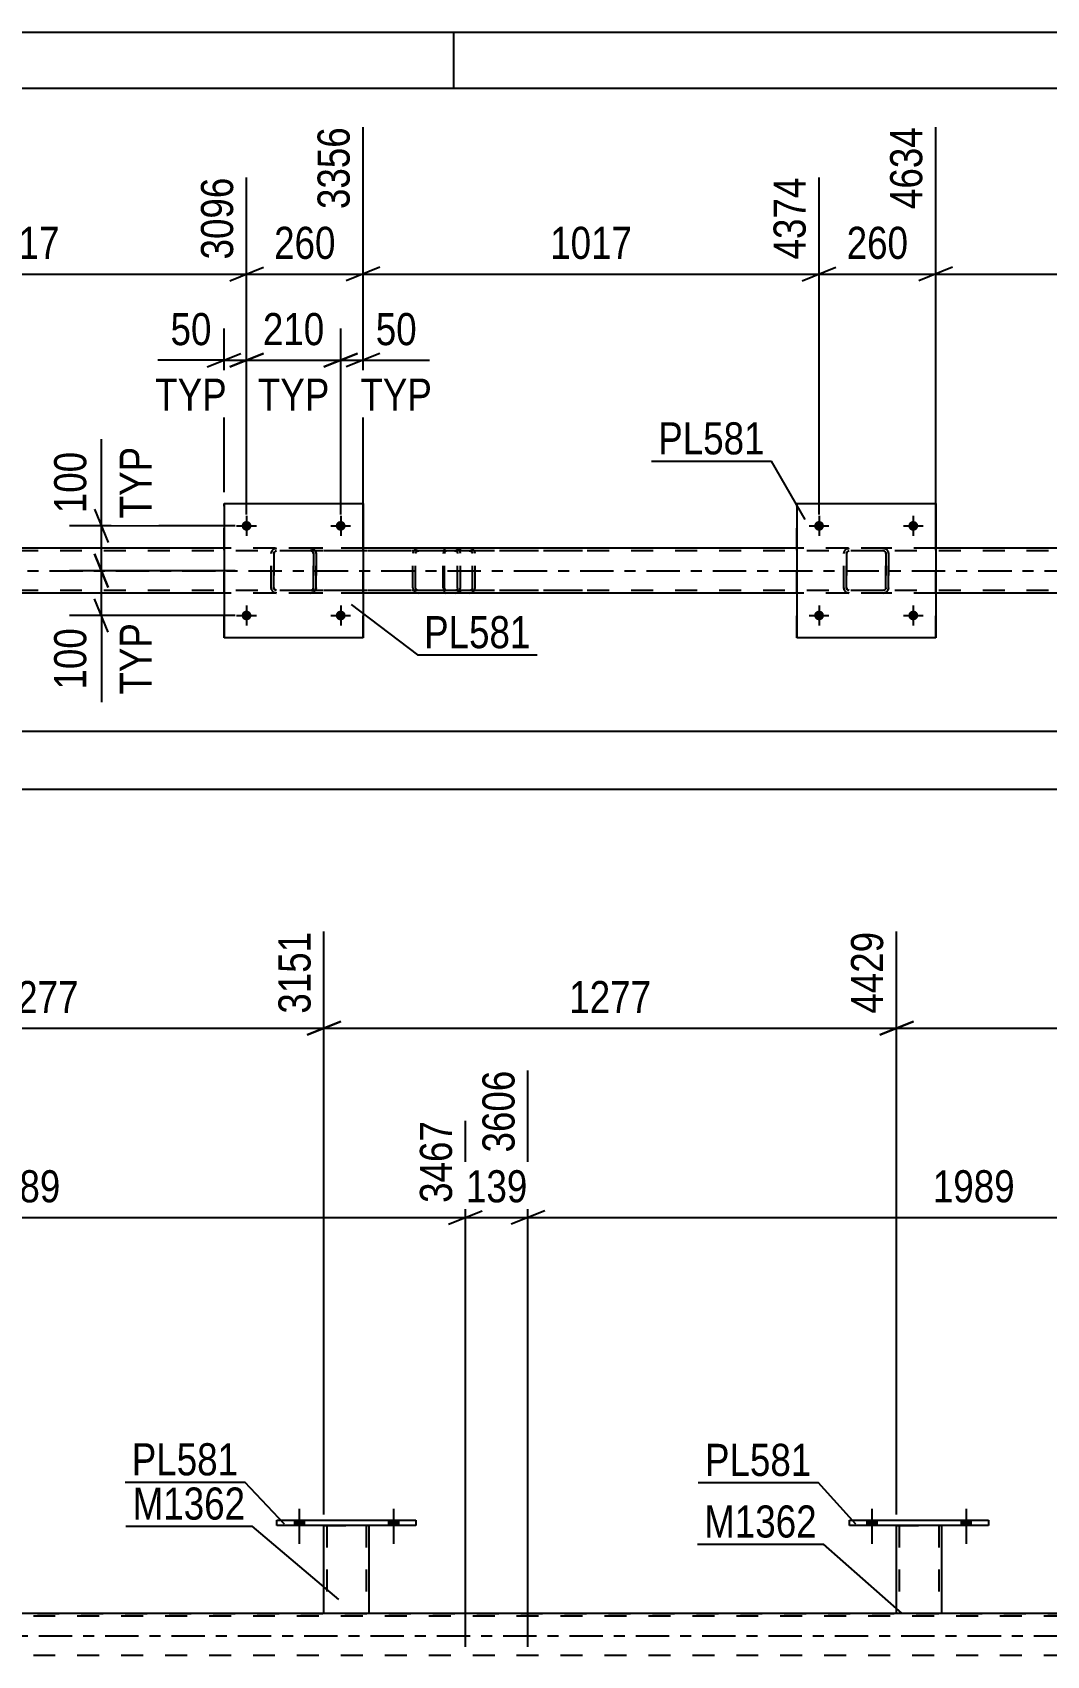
# Model space of a CAD drawing. Header units: millimetres. Extents: x 0 to 841, y 0 to 594.
# Drawn here: x 173.4 to 263.9, y 449.1 to 594 of the extents above; entities that cross this region are included whole.
import ezdxf

# ---------------------------------------------------------------- set-up
doc = ezdxf.new("R2010")
doc.units = ezdxf.units.MM
doc.linetypes.add('DXK_LINE_DOT2', pattern=[3.9198, 1.9599, -1.9599])
doc.linetypes.add('DXK_LINE_DOT3', pattern=[5.9187, 2.979, -0.9799, 0.9799, -0.9799])
doc.styles.add('Arial Narrow', font='ARIALN.TTF', dxfattribs={"height": 0.2})

# ---------------------------------------------------------------- blocks, each defined once
blk = doc.blocks.new('Unknown-247343265-1137')
at = {"color": 5, "linetype": 'Continuous'}
for p, q in [((841, 594), (0, 594)), ((211, 589), (211, 594)), ((836, 589), (5, 589))]:
    blk.add_line(p, q, dxfattribs=at)
blk = doc.blocks.new('Part-247343265-34369 - 2302')
at = {"color": 7, "linetype": 'DXK_LINE_DOT2'}
for p, q in [((211.08, 547.96), (196.09, 547.96)), ((211.08, 547.72), (196.09, 547.72)), ((207.37, 547.65), (207.34, 547.48)), ((207.38, 547.66), (207.37, 547.65)), ((207.61, 547.57), (207.67, 547.65)), ((207.85, 547.96), (207.65, 547.92)), ((207.67, 547.65), (207.75, 547.7)), ((207.75, 547.7), (207.85, 547.72)), ((211.28, 547.92), (211.08, 547.96)), ((211.08, 547.72), (211.18, 547.7)), ((211.18, 547.7), (211.26, 547.65)), ((211.26, 547.65), (211.32, 547.57)), ((211.56, 547.65), (211.55, 547.66)), ((211.59, 547.48), (211.56, 547.65)), ((207.34, 544.44), (207.34, 547.48)), ((207.59, 547.48), (207.61, 547.57)), ((207.59, 544.44), (207.59, 547.48)), ((211.32, 547.57), (211.34, 547.48)), ((211.34, 544.44), (211.34, 547.48)), ((211.59, 544.44), (211.59, 547.48)), ((211.08, 544.2), (196.09, 544.2)), ((211.08, 543.96), (196.09, 543.96)), ((207.34, 544.44), (207.38, 544.26)), ((207.61, 544.35), (207.59, 544.44)), ((207.67, 544.27), (207.61, 544.35)), ((207.65, 544), (207.85, 543.96)), ((207.75, 544.22), (207.67, 544.27)), ((207.85, 544.2), (207.75, 544.22)), ((211.18, 544.22), (211.08, 544.2)), ((211.08, 543.96), (211.28, 544)), ((211.26, 544.27), (211.18, 544.22)), ((211.32, 544.35), (211.26, 544.27)), ((211.34, 544.44), (211.32, 544.35)), ((211.55, 544.26), (211.59, 544.44))]:
    blk.add_line(p, q, dxfattribs=at)
for centre, start, end in [((207.83, 547.46), 110.7583, 155.68), ((211.1, 547.46), 24.32, 69.2417), ((207.83, 544.46), 204.32, 249.2417), ((211.1, 544.46), 290.7583, 335.68)]:
    blk.add_arc(centre, 0.496, start, end, dxfattribs=at)
blk = doc.blocks.new('Part-247343265-34378 - 2302')
at = {"color": 7, "linetype": 'DXK_LINE_DOT2'}
for p, q in [((210.07, 547.66), (210.05, 547.48)), ((210.13, 547.82), (210.07, 547.66)), ((210.21, 547.92), (210.13, 547.82)), ((210.19, 547.57), (210.22, 547.65)), ((210.32, 547.96), (210.21, 547.92)), ((210.22, 547.65), (210.26, 547.7)), ((210.26, 547.7), (210.32, 547.72)), ((222.47, 547.96), (210.32, 547.96)), ((222.47, 547.72), (210.32, 547.72)), ((211.59, 547.72), (211.59, 547.96)), ((212.6, 547.92), (212.41, 547.96)), ((212.41, 547.72), (212.5, 547.7)), ((212.5, 547.7), (212.59, 547.65)), ((212.59, 547.65), (212.64, 547.57)), ((212.88, 547.65), (212.87, 547.66)), ((212.91, 547.48), (212.88, 547.65)), ((210.05, 544.44), (210.05, 547.48)), ((210.18, 547.48), (210.19, 547.57)), ((210.18, 544.44), (210.18, 547.48)), ((212.64, 547.57), (212.66, 547.48)), ((212.66, 544.44), (212.66, 547.48)), ((212.91, 544.44), (212.91, 547.48)), ((210.05, 544.44), (210.07, 544.26)), ((210.07, 544.26), (210.13, 544.1)), ((210.13, 544.1), (210.21, 544)), ((210.19, 544.35), (210.18, 544.44)), ((210.22, 544.27), (210.19, 544.35)), ((210.21, 544), (210.32, 543.96)), ((210.26, 544.22), (210.22, 544.27)), ((210.32, 544.2), (210.26, 544.22)), ((222.47, 544.2), (210.32, 544.2)), ((222.47, 543.96), (210.32, 543.96)), ((211.59, 543.96), (211.59, 544.2)), ((212.5, 544.22), (212.41, 544.2)), ((212.41, 543.96), (212.6, 544)), ((212.59, 544.27), (212.5, 544.22)), ((212.64, 544.35), (212.59, 544.27)), ((212.66, 544.44), (212.64, 544.35)), ((212.87, 544.26), (212.91, 544.44))]:
    blk.add_line(p, q, dxfattribs=at)
for centre, start, end in [((212.42, 547.47), 23.8494, 68.8059), ((212.42, 544.46), 291.1941, 336.1506)]:
    blk.add_arc(centre, 0.492, start, end, dxfattribs=at)
blk = doc.blocks.new('Part-247343265-34474 - 2302')
at = {"color": 7, "linetype": 'DXK_LINE_DOT2'}
for p, q in [((245.79, 547.48), (245.83, 547.66)), ((245.83, 547.66), (245.79, 547.48)), ((246.05, 547.57), (246.1, 547.65)), ((246.1, 547.65), (246.05, 547.57)), ((246.09, 547.92), (246.27, 547.96)), ((246.27, 547.96), (246.09, 547.92)), ((246.18, 547.7), (246.1, 547.65)), ((246.27, 547.72), (246.18, 547.7)), ((249.31, 547.96), (246.27, 547.96)), ((249.31, 547.72), (246.27, 547.72)), ((249.31, 547.96), (249.5, 547.92)), ((249.5, 547.92), (249.31, 547.96)), ((249.41, 547.7), (249.31, 547.72)), ((249.41, 547.7), (249.48, 547.65)), ((249.48, 547.65), (249.54, 547.57)), ((249.54, 547.57), (249.48, 547.65)), ((249.76, 547.66), (249.79, 547.48)), ((249.79, 547.48), (249.76, 547.66)), ((245.79, 544.44), (245.79, 547.48)), ((245.79, 547.48), (245.79, 547.48)), ((245.79, 544.44), (245.79, 547.48)), ((246.03, 547.48), (246.05, 547.57)), ((246.05, 547.57), (246.03, 547.48)), ((246.03, 544.44), (246.03, 547.48)), ((246.03, 547.48), (246.03, 547.48)), ((246.03, 547.48), (246.03, 544.44)), ((249.54, 547.57), (249.55, 547.48)), ((249.55, 547.48), (249.54, 547.57)), ((249.55, 544.44), (249.55, 547.48)), ((249.55, 547.48), (249.55, 547.48)), ((249.55, 547.48), (249.55, 544.44)), ((249.79, 544.44), (249.79, 547.48)), ((249.79, 547.48), (249.79, 547.48)), ((249.79, 547.48), (249.79, 544.44)), ((245.79, 544.44), (245.79, 544.44)), ((245.83, 544.26), (245.79, 544.44)), ((245.79, 544.44), (245.83, 544.26)), ((246.03, 544.44), (246.03, 544.44)), ((246.05, 544.35), (246.03, 544.44)), ((246.03, 544.44), (246.05, 544.35)), ((246.1, 544.27), (246.05, 544.35)), ((246.05, 544.35), (246.1, 544.27)), ((246.27, 543.96), (246.09, 544)), ((246.09, 544), (246.27, 543.96)), ((246.18, 544.22), (246.1, 544.27)), ((246.27, 544.2), (246.18, 544.22)), ((249.31, 544.2), (246.27, 544.2)), ((249.31, 543.96), (246.27, 543.96)), ((249.41, 544.22), (249.31, 544.2)), ((249.5, 544), (249.31, 543.96)), ((249.31, 543.96), (249.5, 544)), ((249.48, 544.27), (249.41, 544.22)), ((249.54, 544.35), (249.48, 544.27)), ((249.48, 544.27), (249.54, 544.35)), ((249.55, 544.44), (249.54, 544.35)), ((249.54, 544.35), (249.55, 544.44)), ((249.55, 544.44), (249.55, 544.44)), ((249.79, 544.44), (249.76, 544.26)), ((249.76, 544.26), (249.79, 544.44)), ((249.79, 544.44), (249.79, 544.44))]:
    blk.add_line(p, q, dxfattribs=at)
at = {"color": 7, "linetype": 'DXK_LINE_DOT3'}
blk.add_line((247.79, 545.96), (247.79, 545.96), dxfattribs=at)
at = {"color": 7, "linetype": 'DXK_LINE_DOT2'}
for centre, start, end in [((246.27, 547.48), 112.5, 157.5), ((246.27, 547.48), 112.5, 157.5), ((249.31, 547.48), 22.5, 67.5), ((249.31, 547.48), 22.5, 67.5), ((246.27, 544.44), 202.5, 247.5), ((246.27, 544.44), 202.5, 247.5), ((249.31, 544.44), 292.5, 337.5), ((249.31, 544.44), 292.5, 337.5)]:
    blk.add_arc(centre, 0.48, start, end, dxfattribs=at)
blk = doc.blocks.new('Part-247343265-34475 - 2302')
at = {"color": 2, "linetype": 'Continuous'}
for p, q in [((241.59, 551.96), (241.59, 539.96)), ((241.59, 551.96), (253.99, 551.96)), ((253.99, 551.96), (253.99, 539.96)), ((253.99, 539.96), (241.59, 539.96))]:
    blk.add_line(p, q, dxfattribs=at)
at = {"color": 7, "linetype": 'DXK_LINE_DOT2'}
for p, q in [((241.59, 539.96), (241.59, 551.96)), ((253.99, 539.96), (253.99, 551.96))]:
    blk.add_line(p, q, dxfattribs=at)
blk = doc.blocks.new('Part-247343265-34476 - 2302')
at = {"color": 7, "linetype": 'DXK_LINE_DOT2'}
for p, q in [((194.71, 547.48), (194.75, 547.66)), ((194.75, 547.66), (194.71, 547.48)), ((194.97, 547.57), (195.02, 547.65)), ((195.02, 547.65), (194.97, 547.57)), ((195.01, 547.92), (195.19, 547.96)), ((195.19, 547.96), (195.01, 547.92)), ((195.1, 547.7), (195.02, 547.65)), ((195.19, 547.72), (195.1, 547.7)), ((198.23, 547.96), (195.19, 547.96)), ((198.23, 547.72), (195.19, 547.72)), ((198.23, 547.96), (198.42, 547.92)), ((198.42, 547.92), (198.23, 547.96)), ((198.32, 547.7), (198.23, 547.72)), ((198.32, 547.7), (198.4, 547.65)), ((198.4, 547.65), (198.45, 547.57)), ((198.45, 547.57), (198.4, 547.65)), ((198.68, 547.66), (198.71, 547.48)), ((198.71, 547.48), (198.68, 547.66)), ((194.71, 544.44), (194.71, 547.48)), ((194.71, 547.48), (194.71, 547.48)), ((194.71, 544.44), (194.71, 547.48)), ((194.95, 547.48), (194.97, 547.57)), ((194.97, 547.57), (194.95, 547.48)), ((194.95, 544.44), (194.95, 547.48)), ((194.95, 547.48), (194.95, 547.48)), ((194.95, 547.48), (194.95, 544.44)), ((198.45, 547.57), (198.47, 547.48)), ((198.47, 547.48), (198.45, 547.57)), ((198.47, 544.44), (198.47, 547.48)), ((198.47, 547.48), (198.47, 547.48)), ((198.47, 547.48), (198.47, 544.44)), ((198.71, 544.44), (198.71, 547.48)), ((198.71, 547.48), (198.71, 547.48)), ((198.71, 547.48), (198.71, 544.44)), ((194.71, 544.44), (194.71, 544.44)), ((194.75, 544.26), (194.71, 544.44)), ((194.71, 544.44), (194.75, 544.26)), ((194.95, 544.44), (194.95, 544.44)), ((194.97, 544.35), (194.95, 544.44)), ((194.95, 544.44), (194.97, 544.35)), ((195.02, 544.27), (194.97, 544.35)), ((194.97, 544.35), (195.02, 544.27)), ((195.19, 543.96), (195.01, 544)), ((195.01, 544), (195.19, 543.96)), ((195.1, 544.22), (195.02, 544.27)), ((195.19, 544.2), (195.1, 544.22)), ((198.23, 544.2), (195.19, 544.2)), ((198.23, 543.96), (195.19, 543.96)), ((198.32, 544.22), (198.23, 544.2)), ((198.42, 544), (198.23, 543.96)), ((198.23, 543.96), (198.42, 544)), ((198.4, 544.27), (198.32, 544.22)), ((198.45, 544.35), (198.4, 544.27)), ((198.4, 544.27), (198.45, 544.35)), ((198.47, 544.44), (198.45, 544.35)), ((198.45, 544.35), (198.47, 544.44)), ((198.47, 544.44), (198.47, 544.44)), ((198.71, 544.44), (198.68, 544.26)), ((198.68, 544.26), (198.71, 544.44)), ((198.71, 544.44), (198.71, 544.44))]:
    blk.add_line(p, q, dxfattribs=at)
at = {"color": 7, "linetype": 'DXK_LINE_DOT3'}
blk.add_line((196.71, 545.96), (196.71, 545.96), dxfattribs=at)
at = {"color": 7, "linetype": 'DXK_LINE_DOT2'}
for centre, start, end in [((195.19, 547.48), 112.5, 157.5), ((195.19, 547.48), 112.5, 157.5), ((198.23, 547.48), 22.5, 67.5), ((198.23, 547.48), 22.5, 67.5), ((195.19, 544.44), 202.5, 247.5), ((195.19, 544.44), 202.5, 247.5), ((198.23, 544.44), 292.5, 337.5), ((198.23, 544.44), 292.5, 337.5)]:
    blk.add_arc(centre, 0.48, start, end, dxfattribs=at)
blk = doc.blocks.new('Part-247343265-34477 - 2302')
at = {"color": 2, "linetype": 'Continuous'}
for p, q in [((190.51, 551.96), (190.51, 539.96)), ((190.51, 551.96), (202.91, 551.96)), ((202.91, 551.96), (202.91, 539.96)), ((202.91, 539.96), (190.51, 539.96))]:
    blk.add_line(p, q, dxfattribs=at)
at = {"color": 7, "linetype": 'DXK_LINE_DOT2'}
for p, q in [((190.51, 539.96), (190.51, 551.96)), ((202.91, 539.96), (202.91, 551.96))]:
    blk.add_line(p, q, dxfattribs=at)
blk = doc.blocks.new('Part-247343265-34483 - 2302')
at = {"color": 7, "linetype": 'DXK_LINE_DOT2'}
for p, q in [((789.32, 547.72), (127.58, 547.72)), ((202.91, 547.96), (190.51, 547.96)), ((253.99, 547.96), (241.59, 547.96)), ((789.32, 544.2), (127.58, 544.2)), ((202.91, 543.96), (190.51, 543.96)), ((253.99, 543.96), (241.59, 543.96))]:
    blk.add_line(p, q, dxfattribs=at)
at = {"color": 2, "linetype": 'Continuous'}
for p, q in [((190.51, 547.96), (151.83, 547.96)), ((241.59, 547.96), (202.91, 547.96)), ((292.67, 547.96), (253.99, 547.96)), ((190.51, 543.96), (151.83, 543.96)), ((241.59, 543.96), (202.91, 543.96)), ((292.67, 543.96), (253.99, 543.96))]:
    blk.add_line(p, q, dxfattribs=at)
at = {"color": 7, "linetype": 'DXK_LINE_DOT3'}
blk.add_line((127.58, 545.96), (789.32, 545.96), dxfattribs=at)
blk = doc.blocks.new('Bolt-247343265-34515 - 2302')
at = {"linetype": 'Continuous'}
for points in [[(244.03, 541.96, -1), (243.15, 541.96, -1)], [(252.43, 541.96, -1), (251.55, 541.96, -1)]]:
    blk.add_hatch(color=1, dxfattribs=at).paths.add_polyline_path(points)
at = {"color": 1, "linetype": 'Continuous'}
for p, q in [((242.71, 541.96), (244.47, 541.96)), ((243.59, 542.84), (243.59, 541.08)), ((251.11, 541.96), (252.87, 541.96)), ((251.99, 542.84), (251.99, 541.08))]:
    blk.add_line(p, q, dxfattribs=at)
blk = doc.blocks.new('Bolt-247343265-34516 - 2302')
at = {"linetype": 'Continuous'}
for points in [[(244.03, 549.96, -1), (243.15, 549.96, -1)], [(252.43, 549.96, -1), (251.55, 549.96, -1)]]:
    blk.add_hatch(color=1, dxfattribs=at).paths.add_polyline_path(points)
at = {"color": 1, "linetype": 'Continuous'}
for p, q in [((243.59, 550.84), (243.59, 549.08)), ((251.99, 550.84), (251.99, 549.08)), ((242.71, 549.96), (244.47, 549.96)), ((251.11, 549.96), (252.87, 549.96))]:
    blk.add_line(p, q, dxfattribs=at)
blk = doc.blocks.new('Bolt-247343265-34517 - 2302')
at = {"linetype": 'Continuous'}
for points in [[(192.95, 541.96, -1), (192.07, 541.96, -1)], [(201.35, 541.96, -1), (200.47, 541.96, -1)]]:
    blk.add_hatch(color=1, dxfattribs=at).paths.add_polyline_path(points)
at = {"color": 1, "linetype": 'Continuous'}
for p, q in [((191.63, 541.96), (193.39, 541.96)), ((192.51, 542.84), (192.51, 541.08)), ((200.03, 541.96), (201.79, 541.96)), ((200.91, 542.84), (200.91, 541.08))]:
    blk.add_line(p, q, dxfattribs=at)
blk = doc.blocks.new('Bolt-247343265-34518 - 2302')
at = {"linetype": 'Continuous'}
for points in [[(192.95, 549.96, -1), (192.07, 549.96, -1)], [(201.35, 549.96, -1), (200.47, 549.96, -1)]]:
    blk.add_hatch(color=1, dxfattribs=at).paths.add_polyline_path(points)
at = {"color": 1, "linetype": 'Continuous'}
for p, q in [((192.51, 550.84), (192.51, 549.08)), ((200.91, 550.84), (200.91, 549.08)), ((191.63, 549.96), (193.39, 549.96)), ((200.03, 549.96), (201.79, 549.96))]:
    blk.add_line(p, q, dxfattribs=at)
blk = doc.blocks.new('Bolt-247343265-35648 - 2635')
at = {"linetype": 'Continuous'}
for points in [[(196.78, 460.73), (197.66, 460.73), (197.66, 461.21), (196.78, 461.21)], [(205.18, 460.73), (206.06, 460.73), (206.06, 461.21), (205.18, 461.21)]]:
    blk.add_hatch(color=1, dxfattribs=at).paths.add_polyline_path(points)
at = {"color": 1, "linetype": 'Continuous'}
for p, q in [((197.22, 462.21), (197.22, 459.09)), ((205.62, 462.21), (205.62, 459.09)), ((196.78, 461.21), (196.78, 460.73)), ((197.66, 461.21), (197.66, 460.73)), ((205.18, 461.21), (205.18, 460.73)), ((206.06, 461.21), (206.06, 460.73))]:
    blk.add_line(p, q, dxfattribs=at)
blk = doc.blocks.new('Part-247343265-35614 - 2635')
at = {"color": 7, "linetype": 'DXK_LINE_DOT2'}
for p, q in [((779.1, 452.65), (73.36, 452.65)), ((150.33, 452.89), (779.1, 452.89)), ((203.42, 452.89), (199.42, 452.89)), ((254.5, 452.89), (250.5, 452.89)), ((779.1, 449.13), (73.36, 449.13))]:
    blk.add_line(p, q, dxfattribs=at)
at = {"color": 2, "linetype": 'Continuous'}
for p, q in [((199.42, 452.89), (152.33, 452.89)), ((250.5, 452.89), (203.42, 452.89)), ((301.58, 452.89), (254.5, 452.89))]:
    blk.add_line(p, q, dxfattribs=at)
at = {"color": 7, "linetype": 'DXK_LINE_DOT3'}
blk.add_line((73.36, 450.89), (779.1, 450.89), dxfattribs=at)
blk = doc.blocks.new('Part-247343265-35608 - 2635')
at = {"color": 2, "linetype": 'Continuous'}
for p, q in [((195.22, 460.73), (195.22, 461.21)), ((195.22, 461.21), (207.62, 461.21)), ((207.62, 460.73), (195.22, 460.73)), ((207.62, 461.21), (207.62, 460.73))]:
    blk.add_line(p, q, dxfattribs=at)
blk = doc.blocks.new('Part-247343265-35605 - 2635')
at = {"color": 2, "linetype": 'Continuous'}
for p, q in [((250.5, 452.89), (250.5, 460.73)), ((254.5, 460.73), (254.5, 452.89)), ((254.46, 452.89), (250.5, 452.89)), ((254.5, 452.89), (254.46, 452.89))]:
    blk.add_line(p, q, dxfattribs=at)
at = {"color": 7, "linetype": 'DXK_LINE_DOT2'}
for p, q in [((250.5, 460.73), (254.5, 460.73)), ((250.5, 460.73), (250.5, 460.73)), ((250.5, 460.73), (250.5, 460.73)), ((250.74, 460.73), (250.74, 452.89)), ((254.26, 460.73), (254.26, 452.89)), ((254.5, 460.73), (254.5, 460.73)), ((254.5, 460.73), (254.5, 460.73)), ((254.24, 452.89), (254.26, 452.89))]:
    blk.add_line(p, q, dxfattribs=at)
blk = doc.blocks.new('Part-247343265-35606 - 2635')
at = {"color": 2, "linetype": 'Continuous'}
for p, q in [((246.3, 460.73), (246.3, 461.21)), ((246.3, 461.21), (258.7, 461.21)), ((258.7, 460.73), (246.3, 460.73)), ((258.7, 461.21), (258.7, 460.73))]:
    blk.add_line(p, q, dxfattribs=at)
blk = doc.blocks.new('Part-247343265-35607 - 2635')
at = {"color": 2, "linetype": 'Continuous'}
for p, q in [((199.42, 452.89), (199.42, 460.73)), ((203.42, 460.73), (203.42, 452.89)), ((203.38, 452.89), (199.42, 452.89)), ((203.42, 452.89), (203.38, 452.89))]:
    blk.add_line(p, q, dxfattribs=at)
at = {"color": 7, "linetype": 'DXK_LINE_DOT2'}
for p, q in [((199.42, 460.73), (203.42, 460.73)), ((199.42, 460.73), (199.42, 460.73)), ((199.42, 460.73), (199.42, 460.73)), ((199.66, 460.73), (199.66, 452.89)), ((203.18, 460.73), (203.18, 452.89)), ((203.42, 460.73), (203.42, 460.73)), ((203.42, 460.73), (203.42, 460.73)), ((203.16, 452.89), (203.18, 452.89))]:
    blk.add_line(p, q, dxfattribs=at)
blk = doc.blocks.new('Bolt-247343265-35646 - 2635')
at = {"linetype": 'Continuous'}
for points in [[(247.86, 460.73), (248.74, 460.73), (248.74, 461.21), (247.86, 461.21)], [(256.26, 460.73), (257.14, 460.73), (257.14, 461.21), (256.26, 461.21)]]:
    blk.add_hatch(color=1, dxfattribs=at).paths.add_polyline_path(points)
at = {"color": 1, "linetype": 'Continuous'}
for p, q in [((248.3, 462.21), (248.3, 459.09)), ((256.7, 462.21), (256.7, 459.09)), ((247.86, 461.21), (247.86, 460.73)), ((248.74, 461.21), (248.74, 460.73)), ((256.26, 461.21), (256.26, 460.73)), ((257.14, 461.21), (257.14, 460.73))]:
    blk.add_line(p, q, dxfattribs=at)
blk = doc.blocks.new('Bolt-247343265-35647 - 2635')
at = {"linetype": 'Continuous'}
for points in [[(247.86, 460.73), (248.74, 460.73), (248.74, 461.21), (247.86, 461.21)], [(256.26, 460.73), (257.14, 460.73), (257.14, 461.21), (256.26, 461.21)]]:
    blk.add_hatch(color=1, dxfattribs=at).paths.add_polyline_path(points)
at = {"color": 1, "linetype": 'Continuous'}
for p, q in [((248.3, 462.21), (248.3, 459.09)), ((256.7, 462.21), (256.7, 459.09)), ((247.86, 461.21), (247.86, 460.73)), ((248.74, 461.21), (248.74, 460.73)), ((256.26, 461.21), (256.26, 460.73)), ((257.14, 461.21), (257.14, 460.73))]:
    blk.add_line(p, q, dxfattribs=at)
blk = doc.blocks.new('Bolt-247343265-35649 - 2635')
at = {"linetype": 'Continuous'}
for points in [[(196.78, 460.73), (197.66, 460.73), (197.66, 461.21), (196.78, 461.21)], [(205.18, 460.73), (206.06, 460.73), (206.06, 461.21), (205.18, 461.21)]]:
    blk.add_hatch(color=1, dxfattribs=at).paths.add_polyline_path(points)
at = {"color": 1, "linetype": 'Continuous'}
for p, q in [((197.22, 462.21), (197.22, 459.09)), ((205.62, 462.21), (205.62, 459.09)), ((196.78, 461.21), (196.78, 460.73)), ((197.66, 461.21), (197.66, 460.73)), ((205.18, 461.21), (205.18, 460.73)), ((206.06, 461.21), (206.06, 460.73))]:
    blk.add_line(p, q, dxfattribs=at)
blk = doc.blocks.new('StraightDimension-247343265-45048 - 2302')
at = {"color": 7, "linetype": 'Continuous'}
for p, q in [((202.91, 548.96), (202.91, 585.56)), ((192.51, 550.96), (192.51, 581.06)), ((191.01, 571.84), (194.01, 573.04)), ((192.51, 572.44), (202.91, 572.44)), ((204.41, 573.04), (201.41, 571.84))]:
    blk.add_line(p, q, dxfattribs=at)
at = {"color": 0}
blk.add_wipeout([(201.05, 573.19), (201.05, 577.39), (194.37, 577.39), (194.37, 573.19)], dxfattribs=at)
at = {"color": 3, "style": 'Arial Narrow'}
blk.add_text('260', height=2.863, dxfattribs=at).set_placement((194.97, 573.79))
at = {"color": 0, "linetype": 'Continuous'}
blk.add_wipeout([(202.31, 586.16), (198.11, 586.16), (198.11, 577.64), (202.31, 577.64)], dxfattribs=at)
at = {"color": 3, "linetype": 'Continuous', "style": 'Arial Narrow'}
blk.add_text('3356', height=2.863, rotation=90.0002, dxfattribs=at).set_placement((201.71, 578.24))
blk = doc.blocks.new('StraightDimension-247343265-45046 - 2302')
at = {"color": 7, "linetype": 'Continuous'}
for p, q in [((253.99, 548.96), (253.99, 585.56)), ((243.59, 550.96), (243.59, 581.06)), ((242.09, 571.84), (245.09, 573.04)), ((243.59, 572.44), (253.99, 572.44)), ((255.49, 573.04), (252.49, 571.84))]:
    blk.add_line(p, q, dxfattribs=at)
at = {"color": 0}
blk.add_wipeout([(252.14, 573.19), (252.14, 577.39), (245.45, 577.39), (245.45, 573.19)], dxfattribs=at)
at = {"color": 3, "style": 'Arial Narrow'}
blk.add_text('260', height=2.863, dxfattribs=at).set_placement((246.05, 573.79))
at = {"color": 0, "linetype": 'Continuous'}
blk.add_wipeout([(253.39, 586.16), (249.19, 586.16), (249.19, 577.64), (253.39, 577.64)], dxfattribs=at)
at = {"color": 3, "linetype": 'Continuous', "style": 'Arial Narrow'}
blk.add_text('4634', height=2.863, rotation=90.0002, dxfattribs=at).set_placement((252.79, 578.24))
blk = doc.blocks.new('StraightDimension-247343265-45645 - 2302')
at = {"color": 7, "linetype": 'Continuous'}
for p, q in [((192.51, 550.96), (192.51, 567.59)), ((200.91, 550.96), (200.91, 567.59)), ((191.01, 564.14), (194.01, 565.34)), ((202.41, 565.34), (199.41, 564.14)), ((192.51, 564.74), (200.91, 564.74))]:
    blk.add_line(p, q, dxfattribs=at)
at = {"color": 0}
blk.add_wipeout([(200.05, 565.49), (200.05, 569.69), (193.37, 569.69), (193.37, 565.49)], dxfattribs=at)
at = {"color": 0, "linetype": 'Continuous'}
blk.add_wipeout([(200.51, 559.64), (200.51, 563.84), (192.92, 563.84), (192.92, 559.64)], dxfattribs=at)
at = {"color": 3, "style": 'Arial Narrow'}
blk.add_text('210', height=2.863, dxfattribs=at).set_placement((193.97, 566.09))
at = {"color": 3, "linetype": 'Continuous', "style": 'Arial Narrow'}
blk.add_text('TYP', height=2.863, dxfattribs=at).set_placement((193.52, 560.24))
blk = doc.blocks.new('StraightDimension-247343265-36784 - 2302')
at = {"color": 7, "linetype": 'Continuous'}
blk.add_line((118.32, 526.46), (789.96, 526.46), dxfattribs=at)
blk = doc.blocks.new('StraightDimension-247343265-36829 - 2302')
at = {"color": 7, "linetype": 'Continuous'}
blk.add_line((118.96, 531.64), (789.32, 531.64), dxfattribs=at)
blk = doc.blocks.new('StraightDimension-247343265-45045 - 2302')
at = {"color": 7, "linetype": 'Continuous'}
for p, q in [((253.99, 548.96), (253.99, 585.56)), ((294.67, 550.96), (294.67, 581.06)), ((255.49, 573.04), (252.49, 571.84)), ((253.99, 572.44), (294.67, 572.44)), ((293.17, 571.84), (296.17, 573.04))]:
    blk.add_line(p, q, dxfattribs=at)
at = {"color": 0}
blk.add_wipeout([(278.59, 573.19), (278.59, 577.39), (270.08, 577.39), (270.08, 573.19)], dxfattribs=at)
at = {"color": 3, "style": 'Arial Narrow'}
blk.add_text('1017', height=2.863, dxfattribs=at).set_placement((270.68, 573.79))
at = {"color": 0, "linetype": 'Continuous'}
blk.add_wipeout([(294.07, 581.66), (289.87, 581.66), (289.87, 573.14), (294.07, 573.14)], dxfattribs=at)
at = {"color": 3, "linetype": 'Continuous', "style": 'Arial Narrow'}
blk.add_text('5651', height=2.863, rotation=90.0002, dxfattribs=at).set_placement((293.47, 573.74))
blk = doc.blocks.new('StraightDimension-247343265-45047 - 2302')
at = {"color": 7, "linetype": 'Continuous'}
for p, q in [((202.91, 548.96), (202.91, 585.56)), ((243.59, 550.96), (243.59, 581.06)), ((204.41, 573.04), (201.41, 571.84)), ((202.91, 572.44), (243.59, 572.44)), ((242.09, 571.84), (245.09, 573.04))]:
    blk.add_line(p, q, dxfattribs=at)
at = {"color": 0}
blk.add_wipeout([(227.51, 573.19), (227.51, 577.39), (219, 577.39), (219, 573.19)], dxfattribs=at)
at = {"color": 3, "style": 'Arial Narrow'}
blk.add_text('1017', height=2.863, dxfattribs=at).set_placement((219.6, 573.79))
at = {"color": 0, "linetype": 'Continuous'}
blk.add_wipeout([(242.99, 581.66), (238.79, 581.66), (238.79, 573.14), (242.99, 573.14)], dxfattribs=at)
at = {"color": 3, "linetype": 'Continuous', "style": 'Arial Narrow'}
blk.add_text('4374', height=2.863, rotation=90.0002, dxfattribs=at).set_placement((242.39, 573.74))
blk = doc.blocks.new('StraightDimension-247343265-45049 - 2302')
at = {"color": 7, "linetype": 'Continuous'}
for p, q in [((151.83, 548.96), (151.83, 585.56)), ((192.51, 550.96), (192.51, 581.06)), ((153.33, 573.04), (150.33, 571.84)), ((151.83, 572.44), (192.51, 572.44)), ((191.01, 571.84), (194.01, 573.04))]:
    blk.add_line(p, q, dxfattribs=at)
at = {"color": 0}
blk.add_wipeout([(176.43, 573.19), (176.43, 577.39), (167.92, 577.39), (167.92, 573.19)], dxfattribs=at)
at = {"color": 3, "style": 'Arial Narrow'}
blk.add_text('1017', height=2.863, dxfattribs=at).set_placement((168.52, 573.79))
at = {"color": 0, "linetype": 'Continuous'}
blk.add_wipeout([(191.91, 581.66), (187.71, 581.66), (187.71, 573.14), (191.91, 573.14)], dxfattribs=at)
at = {"color": 3, "linetype": 'Continuous', "style": 'Arial Narrow'}
blk.add_text('3096', height=2.863, rotation=90.0002, dxfattribs=at).set_placement((191.31, 573.74))
blk = doc.blocks.new('StraightDimension-247343265-45644 - 2302')
at = {"color": 7, "linetype": 'Continuous'}
for p, q in [((200.91, 550.96), (200.91, 567.59)), ((202.91, 552.96), (202.91, 567.59)), ((199.41, 564.14), (202.41, 565.34)), ((204.41, 565.34), (201.41, 564.14)), ((200.91, 564.74), (202.91, 564.74)), ((202.91, 564.74), (208.82, 564.74)), ((202.91, 564.74), (208.82, 564.74))]:
    blk.add_line(p, q, dxfattribs=at)
at = {"color": 0}
blk.add_wipeout([(208.29, 565.49), (208.29, 569.69), (203.44, 569.69), (203.44, 565.49)], dxfattribs=at)
at = {"color": 0, "linetype": 'Continuous'}
blk.add_wipeout([(209.66, 559.64), (209.66, 563.84), (202.07, 563.84), (202.07, 559.64)], dxfattribs=at)
at = {"color": 3, "style": 'Arial Narrow'}
blk.add_text('50', height=2.863, dxfattribs=at).set_placement((204.04, 566.09))
at = {"color": 3, "linetype": 'Continuous', "style": 'Arial Narrow'}
blk.add_text('TYP', height=2.863, dxfattribs=at).set_placement((202.67, 560.24))
blk = doc.blocks.new('StraightDimension-247343265-45646 - 2302')
at = {"color": 7, "linetype": 'Continuous'}
for p, q in [((190.51, 552.96), (190.51, 567.59)), ((192.51, 550.96), (192.51, 567.59)), ((189.01, 564.14), (192.01, 565.34)), ((194.01, 565.34), (191.01, 564.14)), ((190.51, 564.74), (184.61, 564.74)), ((190.51, 564.74), (184.61, 564.74)), ((190.51, 564.74), (192.51, 564.74))]:
    blk.add_line(p, q, dxfattribs=at)
at = {"color": 0}
blk.add_wipeout([(189.99, 565.49), (189.99, 569.69), (185.13, 569.69), (185.13, 565.49)], dxfattribs=at)
at = {"color": 0, "linetype": 'Continuous'}
blk.add_wipeout([(191.35, 559.64), (191.35, 563.84), (183.76, 563.84), (183.76, 559.64)], dxfattribs=at)
at = {"color": 3, "style": 'Arial Narrow'}
blk.add_text('50', height=2.863, dxfattribs=at).set_placement((185.73, 566.09))
at = {"color": 3, "linetype": 'Continuous', "style": 'Arial Narrow'}
blk.add_text('TYP', height=2.863, dxfattribs=at).set_placement((184.36, 560.24))
blk = doc.blocks.new('StraightDimension-247343265-45687 - 2302')
at = {"color": 7, "linetype": 'Continuous'}
for p, q in [((179.56, 549.96), (179.56, 557.69)), ((179.56, 549.96), (179.56, 557.69)), ((178.96, 551.46), (180.16, 548.46)), ((191.51, 549.96), (176.71, 549.96)), ((179.56, 545.96), (179.56, 549.96)), ((180.16, 544.46), (178.96, 547.46)), ((191.51, 545.96), (176.71, 545.96))]:
    blk.add_line(p, q, dxfattribs=at)
at = {"color": 0}
blk.add_wipeout([(178.81, 557.17), (174.61, 557.17), (174.61, 550.49), (178.81, 550.49)], dxfattribs=at)
at = {"color": 0, "linetype": 'Continuous'}
blk.add_wipeout([(184.66, 557.62), (180.46, 557.62), (180.46, 550.03), (184.66, 550.03)], dxfattribs=at)
at = {"color": 3, "style": 'Arial Narrow'}
blk.add_text('100', height=2.863, rotation=90.0002, dxfattribs=at).set_placement((178.21, 551.09))
at = {"color": 3, "linetype": 'Continuous', "style": 'Arial Narrow'}
blk.add_text('TYP', height=2.863, rotation=90.0002, dxfattribs=at).set_placement((184.06, 550.63))
blk = doc.blocks.new('StraightDimension-247343265-45688 - 2302')
at = {"color": 7, "linetype": 'Continuous'}
for p, q in [((178.96, 547.46), (180.16, 544.46)), ((191.51, 545.96), (176.71, 545.96)), ((179.56, 541.96), (179.56, 545.96)), ((180.16, 540.46), (178.96, 543.46)), ((191.51, 541.96), (176.71, 541.96)), ((179.56, 541.96), (179.56, 534.23)), ((179.56, 541.96), (179.56, 534.23))]:
    blk.add_line(p, q, dxfattribs=at)
at = {"color": 0, "linetype": 'Continuous'}
blk.add_wipeout([(184.66, 541.89), (180.46, 541.89), (180.46, 534.3), (184.66, 534.3)], dxfattribs=at)
at = {"color": 0}
blk.add_wipeout([(178.81, 541.44), (174.61, 541.44), (174.61, 534.75), (178.81, 534.75)], dxfattribs=at)
at = {"color": 3, "style": 'Arial Narrow'}
blk.add_text('100', height=2.863, rotation=90.0002, dxfattribs=at).set_placement((178.21, 535.35))
at = {"color": 3, "linetype": 'Continuous', "style": 'Arial Narrow'}
blk.add_text('TYP', height=2.863, rotation=90.0002, dxfattribs=at).set_placement((184.06, 534.9))
blk = doc.blocks.new('StraightDimension-247343265-46084 - 2635')
at = {"color": 7, "linetype": 'Continuous'}
for p, q in [((148.34, 461.73), (148.34, 513.74)), ((199.42, 461.73), (199.42, 513.74)), ((149.84, 505.72), (146.84, 504.52)), ((197.92, 504.52), (200.92, 505.72)), ((148.34, 505.12), (199.42, 505.12))]:
    blk.add_line(p, q, dxfattribs=at)
at = {"color": 0}
blk.add_wipeout([(178.13, 505.87), (178.13, 510.07), (169.62, 510.07), (169.62, 505.87)], dxfattribs=at)
at = {"color": 3, "style": 'Arial Narrow'}
blk.add_text('1277', height=2.863, dxfattribs=at).set_placement((170.22, 506.47))
at = {"color": 0, "linetype": 'Continuous'}
blk.add_wipeout([(198.82, 514.34), (194.62, 514.34), (194.62, 505.82), (198.82, 505.82)], dxfattribs=at)
at = {"color": 3, "linetype": 'Continuous', "style": 'Arial Narrow'}
blk.add_text('3151', height=2.863, rotation=90.0002, dxfattribs=at).set_placement((198.22, 506.42))
blk = doc.blocks.new('StraightDimension-247343265-46260 - 2635')
at = {"color": 7, "linetype": 'Continuous'}
for p, q in [((132.48, 449.89), (132.48, 501.35)), ((212.04, 449.89), (212.04, 496.85)), ((133.98, 488.83), (130.98, 487.63)), ((132.48, 488.23), (212.04, 488.23)), ((210.54, 487.63), (213.54, 488.83))]:
    blk.add_line(p, q, dxfattribs=at)
at = {"color": 0}
blk.add_wipeout([(176.52, 488.98), (176.52, 493.18), (168, 493.18), (168, 488.98)], dxfattribs=at)
at = {"color": 3, "style": 'Arial Narrow'}
blk.add_text('1989', height=2.863, dxfattribs=at).set_placement((168.6, 489.58))
at = {"color": 0, "linetype": 'Continuous'}
blk.add_wipeout([(211.44, 497.45), (207.24, 497.45), (207.24, 488.93), (211.44, 488.93)], dxfattribs=at)
at = {"color": 3, "linetype": 'Continuous', "style": 'Arial Narrow'}
blk.add_text('3467', height=2.863, rotation=90.0002, dxfattribs=at).set_placement((210.84, 489.53))
blk = doc.blocks.new('StraightDimension-247343265-46083 - 2635')
at = {"color": 7, "linetype": 'Continuous'}
for p, q in [((199.42, 461.73), (199.42, 513.74)), ((250.5, 461.73), (250.5, 513.74)), ((200.92, 505.72), (197.92, 504.52)), ((249, 504.52), (252, 505.72)), ((199.42, 505.12), (250.5, 505.12))]:
    blk.add_line(p, q, dxfattribs=at)
at = {"color": 0}
blk.add_wipeout([(229.21, 505.87), (229.21, 510.07), (220.7, 510.07), (220.7, 505.87)], dxfattribs=at)
at = {"color": 3, "style": 'Arial Narrow'}
blk.add_text('1277', height=2.863, dxfattribs=at).set_placement((221.3, 506.47))
at = {"color": 0, "linetype": 'Continuous'}
blk.add_wipeout([(249.9, 514.34), (245.7, 514.34), (245.7, 505.82), (249.9, 505.82)], dxfattribs=at)
at = {"color": 3, "linetype": 'Continuous', "style": 'Arial Narrow'}
blk.add_text('4429', height=2.863, rotation=90.0002, dxfattribs=at).set_placement((249.3, 506.42))
blk = doc.blocks.new('StraightDimension-247343265-46082 - 2635')
at = {"color": 7, "linetype": 'Continuous'}
for p, q in [((250.5, 461.73), (250.5, 513.74)), ((301.58, 461.73), (301.58, 513.74)), ((252, 505.72), (249, 504.52)), ((300.08, 504.52), (303.08, 505.72)), ((250.5, 505.12), (301.58, 505.12))]:
    blk.add_line(p, q, dxfattribs=at)
at = {"color": 0}
blk.add_wipeout([(280.29, 505.87), (280.29, 510.07), (271.78, 510.07), (271.78, 505.87)], dxfattribs=at)
at = {"color": 3, "style": 'Arial Narrow'}
blk.add_text('1277', height=2.863, dxfattribs=at).set_placement((272.38, 506.47))
at = {"color": 0, "linetype": 'Continuous'}
blk.add_wipeout([(300.98, 514.34), (296.78, 514.34), (296.78, 505.82), (300.98, 505.82)], dxfattribs=at)
at = {"color": 3, "linetype": 'Continuous', "style": 'Arial Narrow'}
blk.add_text('5706', height=2.863, rotation=90.0002, dxfattribs=at).set_placement((300.38, 506.42))
blk = doc.blocks.new('StraightDimension-247343265-46258 - 2635')
at = {"color": 7, "linetype": 'Continuous'}
for p, q in [((217.62, 449.89), (217.62, 501.35)), ((297.17, 449.89), (297.17, 496.85)), ((219.12, 488.83), (216.12, 487.63)), ((217.62, 488.23), (297.17, 488.23)), ((295.67, 487.63), (298.67, 488.83))]:
    blk.add_line(p, q, dxfattribs=at)
at = {"color": 0}
blk.add_wipeout([(261.65, 488.98), (261.65, 493.18), (253.14, 493.18), (253.14, 488.98)], dxfattribs=at)
at = {"color": 3, "style": 'Arial Narrow'}
blk.add_text('1989', height=2.863, dxfattribs=at).set_placement((253.74, 489.58))
at = {"color": 0, "linetype": 'Continuous'}
blk.add_wipeout([(296.57, 497.45), (292.37, 497.45), (292.37, 488.93), (296.57, 488.93)], dxfattribs=at)
at = {"color": 3, "linetype": 'Continuous', "style": 'Arial Narrow'}
blk.add_text('5595', height=2.863, rotation=90.0002, dxfattribs=at).set_placement((295.97, 489.53))
blk = doc.blocks.new('StraightDimension-247343265-46259 - 2635')
at = {"color": 7, "linetype": 'Continuous'}
for p, q in [((217.62, 449.89), (217.62, 501.35)), ((212.04, 449.89), (212.04, 496.85)), ((210.54, 487.63), (213.54, 488.83)), ((212.04, 488.23), (217.62, 488.23)), ((219.12, 488.83), (216.12, 487.63))]:
    blk.add_line(p, q, dxfattribs=at)
at = {"color": 0}
blk.add_wipeout([(218.17, 488.98), (218.17, 493.18), (211.49, 493.18), (211.49, 488.98)], dxfattribs=at)
at = {"color": 3, "style": 'Arial Narrow'}
blk.add_text('139', height=2.863, dxfattribs=at).set_placement((212.09, 489.58))
at = {"color": 0, "linetype": 'Continuous'}
blk.add_wipeout([(217.02, 501.95), (212.82, 501.95), (212.82, 493.43), (217.02, 493.43)], dxfattribs=at)
at = {"color": 3, "linetype": 'Continuous', "style": 'Arial Narrow'}
blk.add_text('3606', height=2.863, rotation=90.0002, dxfattribs=at).set_placement((216.42, 494.03))
blk = doc.blocks.new('Mark-247343265-45799 - 2302')
at = {"color": 0}
blk.add_wipeout([(238.74, 556.34), (238.74, 559.34), (229.24, 559.34), (229.24, 556.34)], dxfattribs=at)
blk.add_wipeout([(238.74, 556.34), (238.74, 559.34), (229.24, 559.34), (229.24, 556.34)], dxfattribs=at)
at = {"color": 30, "linetype": 'Continuous'}
for p in [(228.64, 555.74), (242.34, 550.54)]:
    blk.add_line(p, (239.34, 555.74), dxfattribs=at)
at = {"color": 3, "style": 'Arial Narrow'}
blk.add_text('PL581', height=2.863, dxfattribs=at).set_placement((229.24, 556.34))
blk = doc.blocks.new('Mark-247343265-45802 - 2302')
at = {"color": 0}
blk.add_wipeout([(217.85, 539.04), (217.85, 542.04), (208.35, 542.04), (208.35, 539.04)], dxfattribs=at)
blk.add_wipeout([(217.85, 539.04), (217.85, 542.04), (208.35, 542.04), (208.35, 539.04)], dxfattribs=at)
at = {"color": 30, "linetype": 'Continuous'}
for p, q in [((201.84, 542.94), (207.75, 538.44)), ((207.75, 538.44), (218.45, 538.44))]:
    blk.add_line(p, q, dxfattribs=at)
at = {"color": 3, "style": 'Arial Narrow'}
blk.add_text('PL581', height=2.863, dxfattribs=at).set_placement((208.35, 539.04))
blk = doc.blocks.new('Mark-247343265-46752 - 2635')
at = {"color": 0}
blk.add_wipeout([(191.77, 465.21), (191.77, 468.21), (182.27, 468.21), (182.27, 465.21)], dxfattribs=at)
blk.add_wipeout([(191.77, 465.21), (191.77, 468.21), (182.27, 468.21), (182.27, 465.21)], dxfattribs=at)
at = {"color": 30, "linetype": 'Continuous'}
for p in [(181.67, 464.61), (195.9, 460.84)]:
    blk.add_line(p, (192.37, 464.61), dxfattribs=at)
at = {"color": 3, "style": 'Arial Narrow'}
blk.add_text('PL581', height=2.863, dxfattribs=at).set_placement((182.27, 465.21))
blk = doc.blocks.new('Mark-247343265-46743 - 2635')
at = {"color": 0}
blk.add_wipeout([(243.39, 459.66), (243.39, 462.66), (233.34, 462.66), (233.34, 459.66)], dxfattribs=at)
blk.add_wipeout([(243.39, 459.66), (243.39, 462.66), (233.34, 462.66), (233.34, 459.66)], dxfattribs=at)
at = {"color": 30, "linetype": 'Continuous'}
for p in [(232.74, 459.06), (250.99, 452.89)]:
    blk.add_line(p, (243.99, 459.06), dxfattribs=at)
at = {"color": 3, "style": 'Arial Narrow'}
blk.add_text('M1362', height=2.863, dxfattribs=at).set_placement((233.34, 459.66))
blk = doc.blocks.new('Mark-247343265-46746 - 2635')
at = {"color": 0}
blk.add_wipeout([(242.91, 465.16), (242.91, 468.16), (233.41, 468.16), (233.41, 465.16)], dxfattribs=at)
blk.add_wipeout([(242.91, 465.16), (242.91, 468.16), (233.41, 468.16), (233.41, 465.16)], dxfattribs=at)
at = {"color": 30, "linetype": 'Continuous'}
for p in [(232.81, 464.56), (246.88, 460.86)]:
    blk.add_line(p, (243.51, 464.56), dxfattribs=at)
at = {"color": 3, "style": 'Arial Narrow'}
blk.add_text('PL581', height=2.863, dxfattribs=at).set_placement((233.41, 465.16))
blk = doc.blocks.new('Mark-247343265-46749 - 2635')
at = {"color": 0}
blk.add_wipeout([(192.4, 461.26), (192.4, 464.26), (182.35, 464.26), (182.35, 461.26)], dxfattribs=at)
blk.add_wipeout([(192.4, 461.26), (192.4, 464.26), (182.35, 464.26), (182.35, 461.26)], dxfattribs=at)
at = {"color": 30, "linetype": 'Continuous'}
for p in [(181.75, 460.66), (200.74, 454.12)]:
    blk.add_line(p, (193, 460.66), dxfattribs=at)
at = {"color": 3, "style": 'Arial Narrow'}
blk.add_text('M1362', height=2.863, dxfattribs=at).set_placement((182.35, 461.26))

msp = doc.modelspace()

# ---------------------------------------------------------------- block references
for name in ['Unknown-247343265-1137', 'Part-247343265-34477 - 2302', 'Bolt-247343265-34518 - 2302', 'Part-247343265-34475 - 2302', 'Bolt-247343265-34516 - 2302', 'Part-247343265-34483 - 2302', 'Part-247343265-34476 - 2302', 'Part-247343265-34369 - 2302', 'Part-247343265-34378 - 2302', 'Part-247343265-34474 - 2302', 'Bolt-247343265-34517 - 2302', 'Bolt-247343265-34515 - 2302', 'Bolt-247343265-35648 - 2635', 'Bolt-247343265-35649 - 2635', 'Bolt-247343265-35646 - 2635', 'Bolt-247343265-35647 - 2635', 'Part-247343265-35608 - 2635', 'Part-247343265-35607 - 2635', 'Part-247343265-35606 - 2635', 'Part-247343265-35605 - 2635', 'Part-247343265-35614 - 2635']:
    msp.add_blockref(name, (0, 0))

# ---------------------------------------------------------------- next in the draw order: block references
for name in ['StraightDimension-247343265-45048 - 2302', 'StraightDimension-247343265-45046 - 2302', 'StraightDimension-247343265-36784 - 2302', 'StraightDimension-247343265-46084 - 2635']:
    msp.add_blockref(name, (0, 0))

# ---------------------------------------------------------------- next in the draw order: block references
for name in ['StraightDimension-247343265-45045 - 2302', 'StraightDimension-247343265-45645 - 2302', 'StraightDimension-247343265-36829 - 2302', 'StraightDimension-247343265-46260 - 2635']:
    msp.add_blockref(name, (0, 0))

# ---------------------------------------------------------------- next in the draw order: block references
for name in ['StraightDimension-247343265-45049 - 2302', 'StraightDimension-247343265-45047 - 2302', 'Mark-247343265-45802 - 2302', 'StraightDimension-247343265-46083 - 2635', 'Mark-247343265-46752 - 2635']:
    msp.add_blockref(name, (0, 0))

# ---------------------------------------------------------------- next in the draw order: block references
for name in ['StraightDimension-247343265-45646 - 2302', 'StraightDimension-247343265-45644 - 2302', 'Mark-247343265-45799 - 2302', 'StraightDimension-247343265-46082 - 2635', 'Mark-247343265-46749 - 2635']:
    msp.add_blockref(name, (0, 0))

# ---------------------------------------------------------------- next in the draw order: block references
for name in ['StraightDimension-247343265-45687 - 2302', 'StraightDimension-247343265-46258 - 2635']:
    msp.add_blockref(name, (0, 0))

# ---------------------------------------------------------------- next in the draw order: block references
for name in ['StraightDimension-247343265-45688 - 2302', 'StraightDimension-247343265-46259 - 2635', 'Mark-247343265-46743 - 2635']:
    msp.add_blockref(name, (0, 0))

# ---------------------------------------------------------------- next in the draw order: block references
msp.add_blockref('Mark-247343265-46746 - 2635', (0, 0))

doc.saveas('drawing.dxf')
